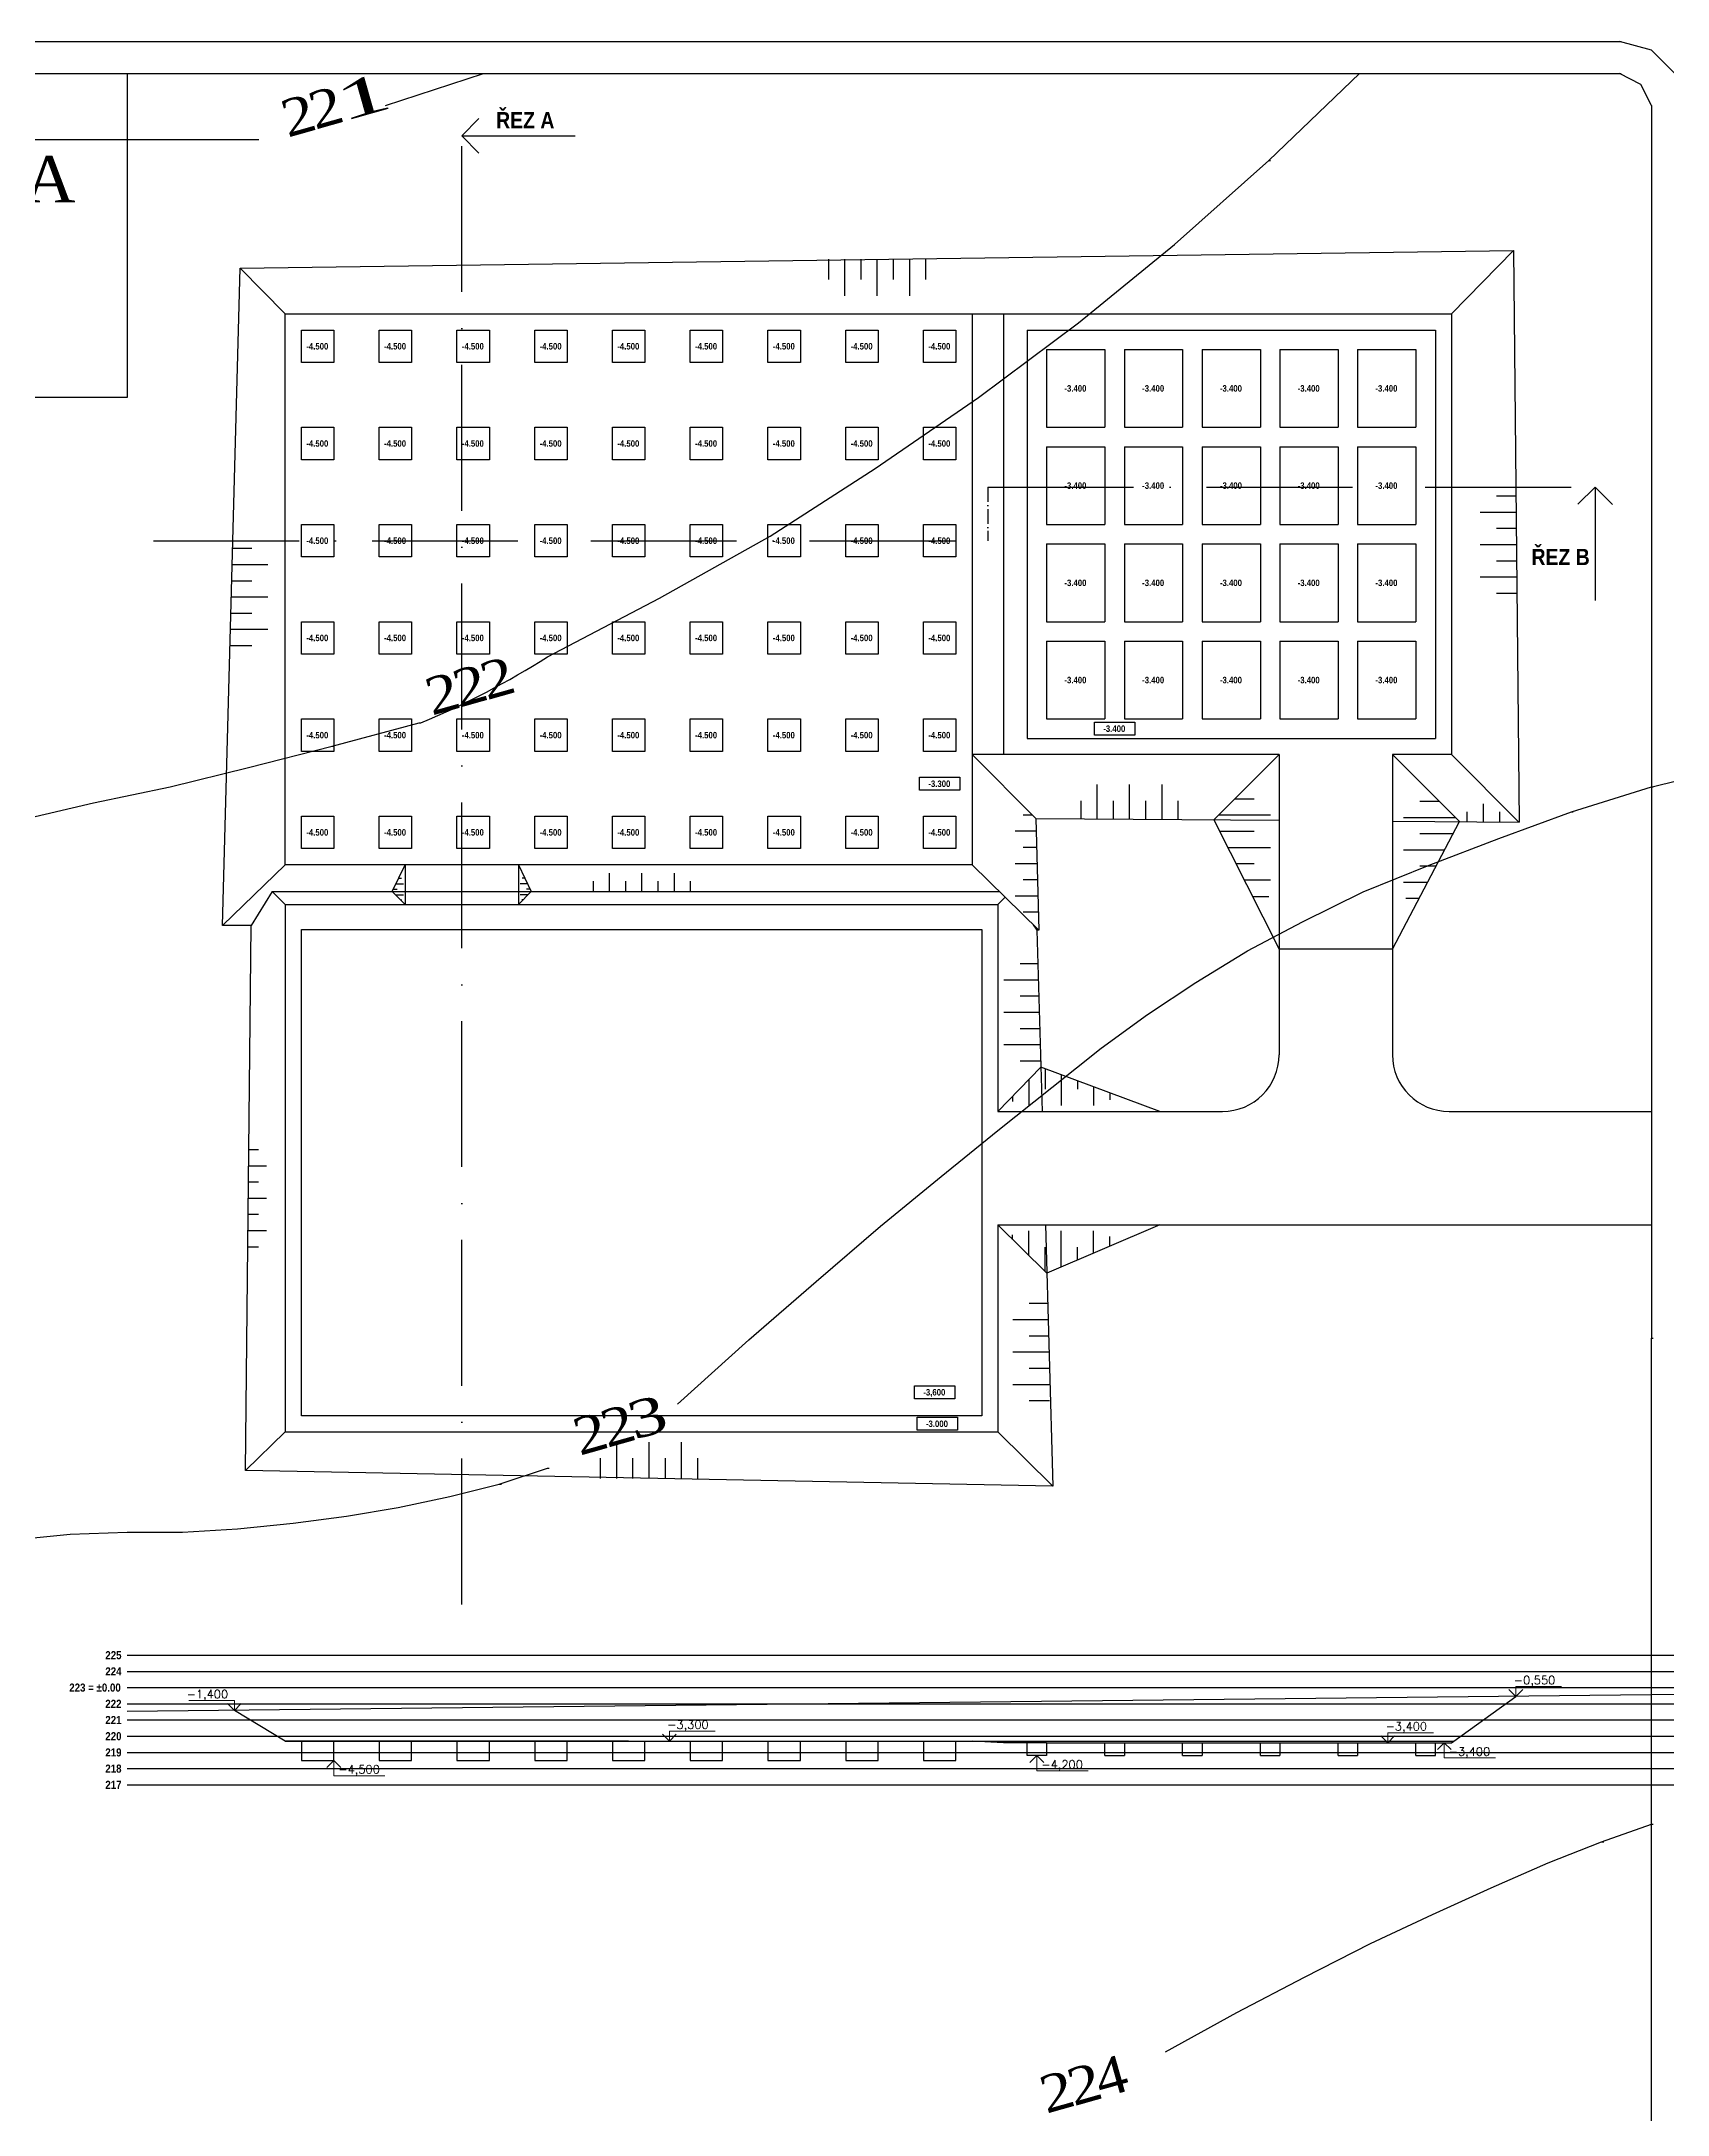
# Model space of a CAD drawing. Header units: millimetres. Extents: x -51 to 2999949, y -1641567 to 415040.
# Drawn here: x 1010620 to 1111003, y -1542016 to -1414072 of the extents above; entities that cross this region are included whole.
import ezdxf

# ---------------------------------------------------------------- set-up
doc = ezdxf.new("R2010")
doc.units = ezdxf.units.MM
doc.header["$LTSCALE"] = 75
doc.header["$MEASUREMENT"] = 0
doc.linetypes.add('ACAD_ISO10W100', pattern=[18, 12, -3, 0, -3])
doc.layers.get('0').update_dxf_attribs({"linetype": 'CONTINUOUS'})
for name, color, linetype in [('cesty', 161, 'CONTINUOUS'), ('DNO', 210, 'CONTINUOUS'), ('objekt A patky', 130, 'CONTINUOUS'), ('objekt A+B', 10, 'CONTINUOUS'), ('objekt B pasy', 140, 'CONTINUOUS'), ('objekt C', 30, 'CONTINUOUS'), ('objekt C deska', 150, 'CONTINUOUS'), ('svahování', 80, 'CONTINUOUS'), ('TEXT hloubky ŘEZ', 255, 'CONTINUOUS'), ('TEXT hlouby PPD', 255, 'CONTINUOUS'), ('TEXT hlouby SJ', 6, 'CONTINUOUS'), ('ŘEZ', 10, 'ACAD_ISO10W100'), ('ŘEZ bílá', 251, 'CONTINUOUS'), ('ŘEZ červená', 10, 'CONTINUOUS'), ('šrafy', 90, 'CONTINUOUS')]:
    doc.layers.add(name, color=color, linetype=linetype)
doc.layers.add('texty', color=255, linetype='CONTINUOUS', lineweight=15)
doc.styles.add('hloubky patek a pasu', font='ariblk.ttf', dxfattribs={"width": 0.75, "height": 400})
doc.styles.add('romans', font='romans.shx')
doc.styles.add('TIMESNEWROMAN', font='times.ttf')
doc.styles.add('ŘEZ', font='ariblk.ttf', dxfattribs={"width": 0.75, "height": 1000})
doc.styles.add('ŘEZ HLOUBKY', font='ariblk.ttf', dxfattribs={"width": 0.75, "height": 500})

# ---------------------------------------------------------------- blocks, each defined once
blk = doc.blocks.new('*U40')
at = {"layer": 'objekt A patky', "extrusion": (3.35875e-15, -3.39308e-16, -1)}
blk.add_lwpolyline([(1000, 1000), (-1000, 1000), (-1000, -1000), (1000, -1000)], close=True, dxfattribs=at)
blk = doc.blocks.new('*U41')
at = {"layer": 'objekt A patky', "color": 0, "linetype": 'ByBlock', "lineweight": -2, "transparency": 16777216}
for p in [(-38400, 30000), (-33600, 30000), (-28800, 30000), (-24000, 30000), (-19200, 30000), (-14400, 30000), (-9600, 30000), (-4800, 30000), (0, 30000), (-38400, 24000), (-33600, 24000), (-28800, 24000), (-24000, 24000), (-19200, 24000), (-14400, 24000), (-9600, 24000), (-4800, 24000), (0, 24000), (-38400, 18000), (-33600, 18000), (-28800, 18000), (-24000, 18000), (-19200, 18000), (-14400, 18000), (-9600, 18000), (-4800, 18000), (0, 18000), (-38400, 12000), (-33600, 12000), (-28800, 12000), (-24000, 12000), (-19200, 12000), (-14400, 12000), (-9600, 12000), (-4800, 12000), (0, 12000), (-38400, 6000), (-33600, 6000), (-28800, 6000), (-24000, 6000), (-19200, 6000), (-14400, 6000), (-9600, 6000), (-4800, 6000), (0, 6000), (-38400, 0), (-33600, 0), (-28800, 0), (-24000, 0), (-19200, 0), (-14400, 0), (-9600, 0), (-4800, 0), (0, 0)]:
    blk.add_blockref('*U40', p, dxfattribs=at)
blk = doc.blocks.new('*U36')
at = {"layer": 'DNO'}
for p, q in [((-1000, 600), (-1000, -600)), ((1000, -600), (1000, 600)), ((-1000, -600), (1000, -600))]:
    blk.add_line(p, q, dxfattribs=at)
blk = doc.blocks.new('*U37')
at = {"layer": 'DNO', "color": 0, "linetype": 'ByBlock', "lineweight": -2, "transparency": 16777216}
for p in [(0, 0), (4800, 0), (9600, 0), (14400, 0), (19200, 0), (24000, 0), (28800, 0), (33600, 0), (38400, 0)]:
    blk.add_blockref('*U36', p, dxfattribs=at)

msp = doc.modelspace()

# ---------------------------------------------------------------- hatches: boundary and pattern name
at = {"layer": 'šrafy'}
h = msp.add_hatch(dxfattribs=at)
h.set_pattern_fill('ANSI31', color=256, scale=1500)
h.set_pattern_definition([(45, (2149.33, -1700568.58), (-132.58252, 132.58252), [])])
h.paths.add_polyline_path([(1097805.5361, -1518965.5425), (1097669.7798, -1518965.5425), (1097669.7798, -1519065.5425)])

# ---------------------------------------------------------------- linework, layer by layer
for p, q in [((959847.5854, -1414072.3219), (1108142.3038, -1414072.3219)), ((959847.5854, -1416052.669), (1108142.3038, -1416052.669)), ((1021855.6645, -1420116.2344), (1024041.7669, -1420116.2344))]:
    msp.add_line(p, q)
for points in [[(1112000.127, -1418033.0161), (1111460.0406, -1416052.669), (1110019.7798, -1414612.4213), (1108039.4327, -1414072.3219), (1108142.3038, -1414072.3219)], [(957764.3607, -1436036.1909), (957764.3607, -1416052.669), (1015914.6166, -1416052.669), (1015914.6166, -1436036.1909), (985797.873, -1436036.1909), (985797.873, -1416052.669), (985797.873, -1436036.1909), (957764.3607, -1436036.1909), (957867.2383, -1436036.1909)], [(1031860.2843, -1418033.0161), (1037904.1968, -1416052.669), (1038007.081, -1416052.669)], [(1086384.1901, -1421427.8932), (1091990.8873, -1416052.669), (1092093.7715, -1416052.669)], [(1110019.7798, -1418033.0161), (1109351.0915, -1416721.3573), (1108039.4327, -1416052.669), (1108142.3038, -1416052.669)], [(1110019.7798, -1418033.0161), (1110019.7798, -1494109.2804), (1110122.664, -1494109.2804)], [(957764.3607, -1426031.558), (961725.0615, -1424719.8991), (965454.2892, -1423408.2403), (968977.7682, -1422430.9387), (972269.7742, -1421530.7643), (975458.909, -1420887.7938), (978416.5708, -1420450.5916), (981271.3615, -1420219.1055), (983817.5258, -1420116.2344), (1021958.5356, -1420116.2344)], [(1041864.9041, -1452059.0185), (1048783.2602, -1448432.6553), (1055598.7582, -1444600.5499), (1062079.899, -1440434.1134), (1068458.1687, -1436036.1909), (1074630.6832, -1431432.5261), (1080571.7376, -1426597.3752), (1086384.1901, -1421427.8932), (1086487.0612, -1421427.8932)], [(1028568.2784, -1457562.8315), (1033943.5025, -1456122.5838), (1034046.3736, -1456122.5838)], [(957764.3607, -1476106.1057), (964142.6304, -1473688.5433), (970057.954, -1471605.312), (975664.6577, -1469727.8359), (980834.1397, -1468081.8461), (985669.2776, -1466770.1872), (990067.2001, -1465561.3995), (994156.4898, -1464686.9428), (997885.7175, -1464146.8434), (1001512.0742, -1463581.0524), (1005369.8973, -1462835.2107), (1009536.3469, -1462063.6252), (1013831.3918, -1461060.6058), (1018563.6455, -1460083.2781), (1023398.7964, -1458874.4903), (1028568.2784, -1457562.8315), (1028671.1495, -1457562.8315)], [(1109951.4623, -1460104.6275), (1110054.8371, -1460083.2781), (1114889.9881, -1458874.4903), (1120059.47, -1457562.8315), (1120162.3411, -1457562.8315)], [(1105081.7709, -1461626.423), (1110019.7798, -1460083.2781), (1110122.664, -1460083.2781)], [(1049889.1768, -1498172.8588), (1054287.0994, -1494212.1515), (1058453.5358, -1490611.5322), (1062414.2432, -1487190.9243), (1066169.1821, -1484130.3914), (1069666.9564, -1481275.5876), (1072984.6802, -1478626.5522), (1076045.2262, -1476208.9768), (1078900.0038, -1474125.7585), (1081883.3964, -1472145.4114), (1085072.5313, -1470190.782), (1088467.4083, -1468416.1771), (1092222.3604, -1466564.4189), (1096285.9257, -1464918.429), (1100580.9772, -1463272.4129), (1105081.7709, -1461626.423), (1105184.642, -1461626.423)], [(957764.3607, -1494109.2804), (957764.3607, -1576126.6056), (958407.3312, -1577541.1421), (959847.5854, -1578209.8304), (1108039.4327, -1578209.8304), (1109351.0915, -1577541.1421), (1110019.7798, -1576126.6056), (1110019.7798, -1494109.2804), (1110122.664, -1494109.2804)], [(1009099.1251, -1506531.4756), (1012391.1376, -1506197.1315), (1015914.6166, -1506068.5426), (1019335.2179, -1506068.5426), (1022730.1081, -1505862.7873), (1026150.7029, -1505528.4432), (1029442.7089, -1505091.2149), (1032631.8437, -1504551.1285), (1035820.9786, -1503882.4271), (1038881.5245, -1503110.8677), (1039010.1134, -1503110.8677)], [(1038881.5245, -1503110.8677), (1041864.9041, -1502133.5661), (1041967.7883, -1502133.5661)], [(1106933.5292, -1525177.6209), (1110019.7798, -1524097.4351), (1110122.664, -1524097.4351)], [(1080005.9204, -1538139.9156), (1084403.843, -1535722.3401), (1088595.9972, -1533536.2377), (1092659.5756, -1531453.0064), (1096491.681, -1529678.4146), (1100118.0311, -1528032.4116), (1103641.5101, -1526489.2797), (1106933.5292, -1525177.6209), (1107062.118, -1525177.6209)]]:
    msp.add_lwpolyline(points)
msp.add_open_spline([(1034046.3736, -1456122.5838), (1036855.9695, -1454971.4811), (1039416.5218, -1453571.3347), (1041864.9041, -1452059.0185)], degree=3)
at = {"layer": 'cesty'}
for p, q in [((1087019.7798, -1458084.2804), (1082997.2698, -1462106.7905)), ((1087019.7798, -1458084.2804), (1087019.7798, -1476609.2804)), ((1094019.7798, -1458084.2804), (1094019.7798, -1476609.2804)), ((1094019.7798, -1458084.2804), (1098154.5737, -1462219.0742)), ((1094019.7798, -1458084.2804), (1094019.7798, -1470084.2804)), ((1082997.2698, -1462106.7905), (1087019.7798, -1470084.2804)), ((1087019.7798, -1462136.5888), (1087019.7798, -1474136.5888)), ((1094019.7798, -1470084.2804), (1098154.5737, -1462219.0742)), ((1032262.7267, -1466527.2273), (1033069.7798, -1464884.2804)), ((1033069.7798, -1464884.2804), (1033069.7798, -1467334.2804)), ((1040069.7798, -1464884.2804), (1040069.7798, -1467334.2804)), ((1040069.7798, -1464884.2804), (1040848.9011, -1466527.2273)), ((1033069.7798, -1467334.2804), (1032262.7267, -1466527.2273)), ((1040069.7798, -1467334.2804), (1040848.9011, -1466527.2273)), ((1094019.7798, -1470084.2804), (1087019.7798, -1470084.2804)), ((1069669.7798, -1480109.2804), (1072313.0059, -1477371.2937)), ((1079669.7798, -1480109.2804), (1072313.0059, -1477371.2937)), ((1069669.7798, -1480109.2804), (1083519.7798, -1480109.2804)), ((1069669.7798, -1480109.2804), (1079669.7798, -1480109.2804)), ((1097519.7798, -1480109.2804), (1106019.7798, -1480109.2804)), ((1097519.7798, -1480109.2804), (1110019.7798, -1480109.2804)), ((1069669.7798, -1487109.2804), (1110019.7798, -1487109.2804)), ((1069669.7798, -1487109.2804), (1072680.984, -1490092.7889)), ((1079669.7798, -1487109.2804), (1072680.984, -1490092.7889))]:
    msp.add_line(p, q, dxfattribs=at)
for centre, start, end in [((1083519.7798, -1476609.2804), 270, 0), ((1097519.7798, -1476609.2804), 180, 270)]:
    msp.add_arc(centre, 3500, start, end, dxfattribs=at)
at = {"layer": 'DNO'}
for p, q in [((1025669.7798, -1518965.5425), (1022531.0495, -1517078.7211)), ((1097805.5361, -1518965.5425), (1101640.6933, -1516214.1725)), ((1025669.7798, -1518965.5425), (1068069.7798, -1518965.5425)), ((1046869.7798, -1518965.5425), (1025669.7798, -1518965.5425)), ((1068069.7798, -1518965.5425), (1097805.5361, -1518965.5425)), ((1070019.7798, -1519065.5425), (1068069.7798, -1518965.5425)), ((1072669.7798, -1519065.5425), (1070019.7798, -1519065.5425)), ((1071469.7798, -1519865.5425), (1071469.7798, -1519065.5425)), ((1072669.7798, -1519865.5425), (1071469.7798, -1519865.5425)), ((1072669.7798, -1519065.5425), (1076269.7798, -1519065.5425)), ((1072669.7798, -1519065.5425), (1072669.7798, -1519865.5425)), ((1076269.7798, -1519065.5425), (1097669.7798, -1519065.5425)), ((1076269.7798, -1519865.5425), (1076269.7798, -1519065.5425)), ((1076269.7798, -1519865.5425), (1077469.7798, -1519865.5425)), ((1077469.7798, -1519065.5425), (1077469.7798, -1519865.5425)), ((1081069.7798, -1519865.5425), (1081069.7798, -1519065.5425)), ((1081069.7798, -1519865.5425), (1082269.7798, -1519865.5425)), ((1082269.7798, -1519065.5425), (1082269.7798, -1519865.5425)), ((1085869.7798, -1519865.5425), (1085869.7798, -1519065.5425)), ((1085869.7798, -1519865.5425), (1087069.7798, -1519865.5425)), ((1087069.7798, -1519065.5425), (1087069.7798, -1519865.5425)), ((1090669.7798, -1519865.5425), (1090669.7798, -1519065.5425)), ((1090669.7798, -1519865.5425), (1091869.7798, -1519865.5425)), ((1091869.7798, -1519065.5425), (1091869.7798, -1519865.5425)), ((1095469.7798, -1519865.5425), (1095469.7798, -1519065.5425)), ((1095469.7798, -1519865.5425), (1096669.7798, -1519865.5425)), ((1096669.7798, -1519865.5425), (1096669.7798, -1519065.5425)), ((1097669.7798, -1519065.5425), (1097805.5361, -1518965.5425))]:
    msp.add_line(p, q, dxfattribs=at)
at = {"layer": 'objekt A+B'}
for p, q in [((1022896.208, -1428073.9441), (1101498.657, -1426963.2058)), ((1097669.7798, -1430884.2804), (1101498.657, -1426963.2058)), ((1101498.657, -1426963.2058), (1101841.4152, -1462246.386)), ((1021800.0449, -1468630.3918), (1022896.208, -1428073.9441)), ((1022896.208, -1428073.9441), (1025669.7798, -1430884.2804)), ((1025669.7798, -1430884.2804), (1097669.7798, -1430884.2804)), ((1025669.7798, -1464884.2804), (1025669.7798, -1430884.2804)), ((1068069.7798, -1430884.2804), (1068069.7798, -1458084.2804)), ((1068069.7798, -1430884.2804), (1068069.7798, -1458084.2804)), ((1070019.7798, -1430884.2804), (1070019.7798, -1458084.2804)), ((1070019.7798, -1430884.2804), (1070019.7798, -1458084.2804)), ((1097669.7798, -1430884.2804), (1097669.7798, -1458084.2804)), ((1087019.7798, -1458084.2804), (1068069.7798, -1458084.2804)), ((1068069.7798, -1458084.2804), (1068069.7798, -1464884.2804)), ((1068069.7798, -1458084.2804), (1072010.904, -1462025.4045)), ((1097669.7798, -1458084.2804), (1094019.7798, -1458084.2804)), ((1097669.7798, -1458084.2804), (1101831.8143, -1462246.3149)), ((1072010.904, -1462025.4045), (1072185.7949, -1468921.7032)), ((1072010.904, -1462025.4045), (1087019.7798, -1462136.5888)), ((1094019.7798, -1462188.4441), (1101841.4152, -1462246.386)), ((1025669.7798, -1464884.2804), (1021800.0449, -1468630.3918)), ((1068069.7798, -1464884.2804), (1025669.7798, -1464884.2804)), ((1068069.7798, -1464884.2804), (1072185.7949, -1468921.7032)), ((1023562.1238, -1468640.5794), (1021800.0449, -1468630.3918)), ((1072185.7949, -1468921.7032), (1072068.576, -1468921.0255))]:
    msp.add_line(p, q, dxfattribs=at)
at = {"layer": 'objekt B pasy', "extrusion": (3.35875e-15, -3.39308e-16, -1)}
for p, q in [((1071469.7798, -1431884.2804), (1071469.7798, -1457084.2804)), ((1071469.7798, -1431884.2804), (1096669.7798, -1431884.2804)), ((1071469.7798, -1431884.2804), (1071469.7798, -1457084.2804)), ((1071469.7798, -1431884.2804), (1096669.7798, -1431884.2804)), ((1096669.7798, -1431884.2804), (1096669.7798, -1457084.2804)), ((1096669.7798, -1431884.2804), (1096669.7798, -1457084.2804)), ((1072669.7798, -1433084.2804), (1076269.7798, -1433084.2804)), ((1072669.7798, -1433084.2804), (1072669.7798, -1437884.2804)), ((1072669.7798, -1433084.2804), (1076269.7798, -1433084.2804)), ((1072669.7798, -1433084.2804), (1072669.7798, -1437884.2804)), ((1076269.7798, -1433084.2804), (1076269.7798, -1437884.2804)), ((1076269.7798, -1433084.2804), (1076269.7798, -1437884.2804)), ((1077469.7798, -1433084.2804), (1081069.7798, -1433084.2804)), ((1077469.7798, -1433084.2804), (1077469.7798, -1437884.2804)), ((1077469.7798, -1433084.2804), (1081069.7798, -1433084.2804)), ((1077469.7798, -1433084.2804), (1077469.7798, -1437884.2804)), ((1081069.7798, -1433084.2804), (1081069.7798, -1437884.2804)), ((1081069.7798, -1433084.2804), (1081069.7798, -1437884.2804)), ((1082269.7798, -1433084.2804), (1085869.7798, -1433084.2804)), ((1082269.7798, -1433084.2804), (1082269.7798, -1437884.2804)), ((1082269.7798, -1433084.2804), (1085869.7798, -1433084.2804)), ((1082269.7798, -1433084.2804), (1082269.7798, -1437884.2804)), ((1085869.7798, -1433084.2804), (1085869.7798, -1437884.2804)), ((1085869.7798, -1433084.2804), (1085869.7798, -1437884.2804)), ((1087069.7798, -1433084.2804), (1090669.7798, -1433084.2804)), ((1087069.7798, -1433084.2804), (1087069.7798, -1437884.2804)), ((1087069.7798, -1433084.2804), (1090669.7798, -1433084.2804)), ((1087069.7798, -1433084.2804), (1087069.7798, -1437884.2804)), ((1090669.7798, -1433084.2804), (1090669.7798, -1437884.2804)), ((1090669.7798, -1433084.2804), (1090669.7798, -1437884.2804)), ((1091869.7798, -1433084.2804), (1095469.7798, -1433084.2804)), ((1091869.7798, -1433084.2804), (1091869.7798, -1437884.2804)), ((1091869.7798, -1433084.2804), (1095469.7798, -1433084.2804)), ((1091869.7798, -1433084.2804), (1091869.7798, -1437884.2804)), ((1095469.7798, -1433084.2804), (1095469.7798, -1437884.2804)), ((1095469.7798, -1433084.2804), (1095469.7798, -1437884.2804)), ((1072669.7798, -1437884.2804), (1076269.7798, -1437884.2804)), ((1072669.7798, -1437884.2804), (1076269.7798, -1437884.2804)), ((1077469.7798, -1437884.2804), (1081069.7798, -1437884.2804)), ((1077469.7798, -1437884.2804), (1081069.7798, -1437884.2804)), ((1082269.7798, -1437884.2804), (1085869.7798, -1437884.2804)), ((1082269.7798, -1437884.2804), (1085869.7798, -1437884.2804)), ((1087069.7798, -1437884.2804), (1090669.7798, -1437884.2804)), ((1087069.7798, -1437884.2804), (1090669.7798, -1437884.2804)), ((1091869.7798, -1437884.2804), (1095469.7798, -1437884.2804)), ((1091869.7798, -1437884.2804), (1095469.7798, -1437884.2804)), ((1072669.7798, -1439084.2804), (1076269.7798, -1439084.2804)), ((1072669.7798, -1439084.2804), (1072669.7798, -1443884.2804)), ((1072669.7798, -1439084.2804), (1076269.7798, -1439084.2804)), ((1072669.7798, -1439084.2804), (1072669.7798, -1443884.2804)), ((1076269.7798, -1439084.2804), (1076269.7798, -1443884.2804)), ((1076269.7798, -1439084.2804), (1076269.7798, -1443884.2804)), ((1077469.7798, -1439084.2804), (1081069.7798, -1439084.2804)), ((1077469.7798, -1439084.2804), (1077469.7798, -1443884.2804)), ((1077469.7798, -1439084.2804), (1081069.7798, -1439084.2804)), ((1077469.7798, -1439084.2804), (1077469.7798, -1443884.2804)), ((1081069.7798, -1439084.2804), (1081069.7798, -1443884.2804)), ((1081069.7798, -1439084.2804), (1081069.7798, -1443884.2804)), ((1082269.7798, -1439084.2804), (1085869.7798, -1439084.2804)), ((1082269.7798, -1439084.2804), (1082269.7798, -1443884.2804)), ((1082269.7798, -1439084.2804), (1085869.7798, -1439084.2804)), ((1082269.7798, -1439084.2804), (1082269.7798, -1443884.2804)), ((1085869.7798, -1439084.2804), (1085869.7798, -1443884.2804)), ((1085869.7798, -1439084.2804), (1085869.7798, -1443884.2804)), ((1087069.7798, -1439084.2804), (1090669.7798, -1439084.2804)), ((1087069.7798, -1439084.2804), (1087069.7798, -1443884.2804)), ((1087069.7798, -1439084.2804), (1090669.7798, -1439084.2804)), ((1087069.7798, -1439084.2804), (1087069.7798, -1443884.2804)), ((1090669.7798, -1439084.2804), (1090669.7798, -1443884.2804)), ((1090669.7798, -1439084.2804), (1090669.7798, -1443884.2804)), ((1091869.7798, -1439084.2804), (1095469.7798, -1439084.2804)), ((1091869.7798, -1439084.2804), (1091869.7798, -1443884.2804)), ((1091869.7798, -1439084.2804), (1095469.7798, -1439084.2804)), ((1091869.7798, -1439084.2804), (1091869.7798, -1443884.2804)), ((1095469.7798, -1439084.2804), (1095469.7798, -1443884.2804)), ((1095469.7798, -1439084.2804), (1095469.7798, -1443884.2804)), ((1072669.7798, -1443884.2804), (1076269.7798, -1443884.2804)), ((1072669.7798, -1443884.2804), (1076269.7798, -1443884.2804)), ((1077469.7798, -1443884.2804), (1081069.7798, -1443884.2804)), ((1077469.7798, -1443884.2804), (1081069.7798, -1443884.2804)), ((1082269.7798, -1443884.2804), (1085869.7798, -1443884.2804)), ((1082269.7798, -1443884.2804), (1085869.7798, -1443884.2804)), ((1087069.7798, -1443884.2804), (1090669.7798, -1443884.2804)), ((1087069.7798, -1443884.2804), (1090669.7798, -1443884.2804)), ((1091869.7798, -1443884.2804), (1095469.7798, -1443884.2804)), ((1091869.7798, -1443884.2804), (1095469.7798, -1443884.2804)), ((1072669.7798, -1445084.2804), (1076269.7798, -1445084.2804)), ((1072669.7798, -1445084.2804), (1072669.7798, -1449884.2804)), ((1072669.7798, -1445084.2804), (1076269.7798, -1445084.2804)), ((1072669.7798, -1445084.2804), (1072669.7798, -1449884.2804)), ((1076269.7798, -1445084.2804), (1076269.7798, -1449884.2804)), ((1076269.7798, -1445084.2804), (1076269.7798, -1449884.2804)), ((1077469.7798, -1445084.2804), (1081069.7798, -1445084.2804)), ((1077469.7798, -1445084.2804), (1077469.7798, -1449884.2804)), ((1077469.7798, -1445084.2804), (1081069.7798, -1445084.2804)), ((1077469.7798, -1445084.2804), (1077469.7798, -1449884.2804)), ((1081069.7798, -1445084.2804), (1081069.7798, -1449884.2804)), ((1081069.7798, -1445084.2804), (1081069.7798, -1449884.2804)), ((1082269.7798, -1445084.2804), (1085869.7798, -1445084.2804)), ((1082269.7798, -1445084.2804), (1082269.7798, -1449884.2804)), ((1082269.7798, -1445084.2804), (1085869.7798, -1445084.2804)), ((1082269.7798, -1445084.2804), (1082269.7798, -1449884.2804)), ((1085869.7798, -1445084.2804), (1085869.7798, -1449884.2804)), ((1085869.7798, -1445084.2804), (1085869.7798, -1449884.2804)), ((1087069.7798, -1445084.2804), (1090669.7798, -1445084.2804)), ((1087069.7798, -1445084.2804), (1087069.7798, -1449884.2804)), ((1087069.7798, -1445084.2804), (1090669.7798, -1445084.2804)), ((1087069.7798, -1445084.2804), (1087069.7798, -1449884.2804)), ((1090669.7798, -1445084.2804), (1090669.7798, -1449884.2804)), ((1090669.7798, -1445084.2804), (1090669.7798, -1449884.2804)), ((1091869.7798, -1445084.2804), (1095469.7798, -1445084.2804)), ((1091869.7798, -1445084.2804), (1091869.7798, -1449884.2804)), ((1091869.7798, -1445084.2804), (1095469.7798, -1445084.2804)), ((1091869.7798, -1445084.2804), (1091869.7798, -1449884.2804)), ((1095469.7798, -1445084.2804), (1095469.7798, -1449884.2804)), ((1095469.7798, -1445084.2804), (1095469.7798, -1449884.2804)), ((1072669.7798, -1449884.2804), (1076269.7798, -1449884.2804)), ((1072669.7798, -1449884.2804), (1076269.7798, -1449884.2804)), ((1077469.7798, -1449884.2804), (1081069.7798, -1449884.2804)), ((1077469.7798, -1449884.2804), (1081069.7798, -1449884.2804)), ((1082269.7798, -1449884.2804), (1085869.7798, -1449884.2804)), ((1082269.7798, -1449884.2804), (1085869.7798, -1449884.2804)), ((1087069.7798, -1449884.2804), (1090669.7798, -1449884.2804)), ((1087069.7798, -1449884.2804), (1090669.7798, -1449884.2804)), ((1091869.7798, -1449884.2804), (1095469.7798, -1449884.2804)), ((1091869.7798, -1449884.2804), (1095469.7798, -1449884.2804)), ((1072669.7798, -1451084.2804), (1076269.7798, -1451084.2804)), ((1072669.7798, -1451084.2804), (1072669.7798, -1455884.2804)), ((1072669.7798, -1451084.2804), (1076269.7798, -1451084.2804)), ((1072669.7798, -1451084.2804), (1072669.7798, -1455884.2804)), ((1076269.7798, -1451084.2804), (1076269.7798, -1455884.2804)), ((1076269.7798, -1451084.2804), (1076269.7798, -1455884.2804)), ((1077469.7798, -1451084.2804), (1081069.7798, -1451084.2804)), ((1077469.7798, -1451084.2804), (1077469.7798, -1455884.2804)), ((1077469.7798, -1451084.2804), (1081069.7798, -1451084.2804)), ((1077469.7798, -1451084.2804), (1077469.7798, -1455884.2804)), ((1081069.7798, -1451084.2804), (1081069.7798, -1455884.2804)), ((1081069.7798, -1451084.2804), (1081069.7798, -1455884.2804)), ((1082269.7798, -1451084.2804), (1085869.7798, -1451084.2804)), ((1082269.7798, -1451084.2804), (1082269.7798, -1455884.2804)), ((1082269.7798, -1451084.2804), (1085869.7798, -1451084.2804)), ((1082269.7798, -1451084.2804), (1082269.7798, -1455884.2804)), ((1085869.7798, -1451084.2804), (1085869.7798, -1455884.2804)), ((1085869.7798, -1451084.2804), (1085869.7798, -1455884.2804)), ((1087069.7798, -1451084.2804), (1090669.7798, -1451084.2804)), ((1087069.7798, -1451084.2804), (1087069.7798, -1455884.2804)), ((1087069.7798, -1451084.2804), (1090669.7798, -1451084.2804)), ((1087069.7798, -1451084.2804), (1087069.7798, -1455884.2804)), ((1090669.7798, -1451084.2804), (1090669.7798, -1455884.2804)), ((1090669.7798, -1451084.2804), (1090669.7798, -1455884.2804)), ((1091869.7798, -1451084.2804), (1095469.7798, -1451084.2804)), ((1091869.7798, -1451084.2804), (1091869.7798, -1455884.2804)), ((1091869.7798, -1451084.2804), (1095469.7798, -1451084.2804)), ((1091869.7798, -1451084.2804), (1091869.7798, -1455884.2804)), ((1095469.7798, -1451084.2804), (1095469.7798, -1455884.2804)), ((1095469.7798, -1451084.2804), (1095469.7798, -1455884.2804)), ((1072669.7798, -1455884.2804), (1076269.7798, -1455884.2804)), ((1072669.7798, -1455884.2804), (1076269.7798, -1455884.2804)), ((1077469.7798, -1455884.2804), (1081069.7798, -1455884.2804)), ((1077469.7798, -1455884.2804), (1081069.7798, -1455884.2804)), ((1082269.7798, -1455884.2804), (1085869.7798, -1455884.2804)), ((1082269.7798, -1455884.2804), (1085869.7798, -1455884.2804)), ((1087069.7798, -1455884.2804), (1090669.7798, -1455884.2804)), ((1087069.7798, -1455884.2804), (1090669.7798, -1455884.2804)), ((1091869.7798, -1455884.2804), (1095469.7798, -1455884.2804)), ((1091869.7798, -1455884.2804), (1095469.7798, -1455884.2804)), ((1071469.7798, -1457084.2804), (1096669.7798, -1457084.2804)), ((1071469.7798, -1457084.2804), (1096669.7798, -1457084.2804))]:
    msp.add_line(p, q, dxfattribs=at)
at = {"layer": 'objekt C'}
for p, q in [((1024862.7267, -1466527.2273), (1023562.1238, -1468640.5794)), ((1025669.7798, -1467334.2804), (1024862.7267, -1466527.2273)), ((1024862.7267, -1466527.2273), (1069744.7083, -1466527.2273)), ((1025669.7798, -1467334.2804), (1025669.7798, -1499884.2804)), ((1025669.7798, -1467334.2804), (1069669.7798, -1467334.2804)), ((1069669.7798, -1467334.2804), (1070106.3972, -1466882.0101)), ((1069669.7798, -1467334.2804), (1069669.7798, -1480109.2804)), ((1023206.4049, -1502274.434), (1023562.1238, -1468640.5794)), ((1071838.6105, -1468581.148), (1072068.576, -1468921.0255)), ((1072068.576, -1468921.0255), (1072392.2041, -1480109.2804)), ((1069669.7798, -1487109.2804), (1069669.7798, -1499884.2804)), ((1072594.6839, -1487109.2804), (1073061.4127, -1503244.7187)), ((1025669.7798, -1499884.2804), (1023206.4049, -1502274.434)), ((1025669.7798, -1499884.2804), (1069669.7798, -1499884.2804)), ((1069669.7798, -1499884.2804), (1073061.4127, -1503244.7187)), ((1073061.4127, -1503244.7187), (1023206.4049, -1502274.434))]:
    msp.add_line(p, q, dxfattribs=at)
at = {"layer": 'objekt C deska', "extrusion": (1.93959e-16, -3.39308e-16, -1)}
for p, q in [((1026669.7798, -1468884.2804), (1068669.7798, -1468884.2804)), ((1026669.7798, -1498884.2804), (1026669.7798, -1468884.2804)), ((1068669.7798, -1468884.2804), (1068669.7798, -1498884.2804)), ((1068669.7798, -1498884.2804), (1026669.7798, -1498884.2804))]:
    msp.add_line(p, q, dxfattribs=at)
at = {"layer": 'svahování'}
for p, q in [((1059197.4325, -1427518.575), (1059197.4325, -1428768.575)), ((1060197.4325, -1427518.575), (1060197.4325, -1429768.575)), ((1061197.4325, -1427518.575), (1061197.4325, -1428768.575)), ((1062197.4325, -1427518.575), (1062197.4325, -1429768.575)), ((1063197.4325, -1427504.4439), (1063197.4325, -1428768.575)), ((1064197.4325, -1427490.3128), (1064197.4325, -1429768.575)), ((1065197.4325, -1427476.1817), (1065197.4325, -1428768.575)), ((1101655.7791, -1443137.1974), (1099439.3679, -1443137.1974)), ((1101646.0646, -1442137.1974), (1100439.3679, -1442137.1974)), ((1101665.4936, -1444137.1974), (1100439.3679, -1444137.1974)), ((1022429.2107, -1445352.168), (1023598.1265, -1445352.168)), ((1101675.2081, -1445137.1974), (1099439.3679, -1445137.1974)), ((1022402.1826, -1446352.168), (1024598.1265, -1446352.168)), ((1101689.3679, -1446137.1974), (1100439.3679, -1446137.1974)), ((1022375.1545, -1447352.168), (1023598.1265, -1447352.168)), ((1101689.3679, -1447137.1974), (1099439.3679, -1447137.1974)), ((1101689.3679, -1448137.1974), (1100439.3679, -1448137.1974)), ((1022348.1265, -1448352.168), (1024598.1265, -1448352.168)), ((1022348.1265, -1449352.168), (1023598.1265, -1449352.168)), ((1022294.0703, -1450352.168), (1024598.1265, -1450352.168)), ((1022267.0422, -1451352.168), (1023598.1265, -1451352.168)), ((1074794.6452, -1462046.0262), (1074794.6452, -1460936.1316)), ((1075794.6452, -1462053.4341), (1075794.6452, -1459936.1316)), ((1076794.6452, -1462060.842), (1076794.6452, -1460936.1316)), ((1077794.6452, -1462068.2499), (1077794.6452, -1459936.1316)), ((1078794.6452, -1462075.6578), (1078794.6452, -1460936.1316)), ((1079794.6452, -1462083.0657), (1079794.6452, -1459936.1316)), ((1080794.6452, -1462090.4736), (1080794.6452, -1460936.1316)), ((1084295.0067, -1460809.0535), (1085490.6182, -1460809.0535)), ((1096912.8801, -1460977.3807), (1095704.024, -1460977.3807)), ((1071801.9215, -1461816.422), (1071225.2647, -1461816.422)), ((1083295.0067, -1461809.0535), (1086490.6182, -1461809.0535)), ((1097912.8801, -1461977.3807), (1094704.024, -1461977.3807)), ((1098640.6933, -1462222.6754), (1098640.6933, -1461623.3894)), ((1099640.6933, -1462230.0833), (1099640.6933, -1461123.3894)), ((1100640.6933, -1462237.4912), (1100640.6933, -1461623.3894)), ((1072030.9643, -1462816.422), (1070725.2647, -1462816.422)), ((1083351.3736, -1462809.0535), (1085490.6182, -1462809.0535)), ((1097755.9267, -1462977.3807), (1095704.024, -1462977.3807)), ((1072081.6845, -1464816.422), (1070725.2647, -1464816.422)), ((1072056.3244, -1463816.422), (1071225.2647, -1463816.422)), ((1083855.6062, -1463809.0535), (1086490.6182, -1463809.0535)), ((1084359.8387, -1464809.0535), (1085490.6182, -1464809.0535)), ((1097230.2197, -1463977.3807), (1094704.024, -1463977.3807)), ((1032494.2318, -1466055.9441), (1032974.3306, -1466055.9441)), ((1032666.2533, -1465705.7538), (1032840.027, -1465705.7538)), ((1040625.4084, -1466055.9441), (1040165.2291, -1466055.9441)), ((1040459.3405, -1465705.7538), (1040299.5327, -1465705.7538)), ((1044692.883, -1466530.7176), (1044692.883, -1465905.7176)), ((1045692.883, -1466530.7176), (1045692.883, -1465405.7176)), ((1046692.883, -1466530.7176), (1046692.883, -1465905.7176)), ((1047692.883, -1466530.7176), (1047692.883, -1465405.7176)), ((1048692.883, -1466530.7176), (1048692.883, -1465905.7176)), ((1049692.883, -1466530.7176), (1049692.883, -1465405.7176)), ((1050692.883, -1466530.7176), (1050692.883, -1465905.7176)), ((1072107.0447, -1465816.422), (1071225.2647, -1465816.422)), ((1084864.0713, -1465809.0535), (1086490.6182, -1465809.0535)), ((1096178.8057, -1465977.3807), (1094704.024, -1465977.3807)), ((1096704.5127, -1464977.3807), (1095704.024, -1464977.3807)), ((1032325.8146, -1466398.797), (1032577.1723, -1466398.797)), ((1032483.8852, -1466748.3857), (1032961.921, -1466748.3857)), ((1032781.0239, -1467045.5244), (1032857.9501, -1467045.5244)), ((1040635.3969, -1466748.3857), (1040177.6387, -1466748.3857)), ((1040348.542, -1467045.5244), (1040281.6096, -1467045.5244)), ((1040787.9967, -1466398.797), (1040562.3874, -1466398.797)), ((1072132.4048, -1466816.422), (1070725.2647, -1466816.422)), ((1086388.8586, -1466865.4681), (1085396.7499, -1466865.4681)), ((1095662.8272, -1466958.8752), (1094841.1398, -1466958.8752)), ((1072157.7649, -1467816.422), (1071225.2647, -1467816.422)), ((1072128.8189, -1471003.7022), (1071038.812, -1471003.7022)), ((1072157.7446, -1472003.7022), (1070038.812, -1472003.7022)), ((1072186.6703, -1473003.7022), (1071038.812, -1473003.7022)), ((1072215.596, -1474003.7022), (1070038.812, -1474003.7022)), ((1072244.5217, -1475003.7022), (1071038.812, -1475003.7022)), ((1072273.4474, -1476003.7022), (1070038.812, -1476003.7022)), ((1072288.812, -1477003.7022), (1071038.812, -1477003.7022)), ((1072574.9784, -1477468.7925), (1072574.9784, -1478740.0009)), ((1071574.9784, -1478135.7798), (1071574.9784, -1479740.0009)), ((1073574.9784, -1477840.9647), (1073574.9784, -1479740.0009)), ((1074574.9784, -1478213.1369), (1074574.9784, -1478740.0009)), ((1075574.9784, -1478585.3091), (1075574.9784, -1479740.0009)), ((1076574.9784, -1478957.4813), (1076574.9784, -1479386.1976)), ((1070574.9784, -1479171.6301), (1070574.9784, -1479504.3699)), ((1023415.993, -1482457.5067), (1024009.2644, -1482457.5067)), ((1023384.2644, -1483457.5067), (1024509.2644, -1483457.5067)), ((1023384.2644, -1484457.5067), (1024009.2644, -1484457.5067)), ((1023384.2644, -1485457.5067), (1024509.2644, -1485457.5067)), ((1023384.2644, -1486457.5067), (1024009.2644, -1486457.5067)), ((1023384.2644, -1487457.5067), (1024509.2644, -1487457.5067)), ((1070574.9784, -1488006.1533), (1070574.9784, -1487714.1909)), ((1071574.9784, -1488996.9558), (1071574.9784, -1487478.5598)), ((1073574.9784, -1489711.1438), (1073574.9784, -1487478.5598)), ((1075574.9784, -1488857.3462), (1075574.9784, -1487478.5598)), ((1076574.9784, -1488430.4474), (1076574.9784, -1487832.3632)), ((1023384.2644, -1488457.5067), (1024009.2644, -1488457.5067)), ((1072574.9784, -1489987.7583), (1072574.9784, -1488478.5598)), ((1074574.9784, -1489284.245), (1074574.9784, -1488478.5598)), ((1072764.2521, -1492971.4785), (1070591.5468, -1492971.4785)), ((1072735.3264, -1491971.4785), (1071591.5468, -1491971.4785)), ((1072793.1778, -1493971.4785), (1071591.5468, -1493971.4785)), ((1072841.5468, -1494971.4785), (1070591.5468, -1494971.4785)), ((1072841.5468, -1495971.4785), (1071591.5468, -1495971.4785)), ((1072841.5468, -1496971.4785), (1070591.5468, -1496971.4785)), ((1072841.5468, -1497971.4785), (1071591.5468, -1497971.4785)), ((1046133.9088, -1502759.5763), (1046133.9088, -1500509.5763)), ((1048133.9088, -1502759.5763), (1048133.9088, -1500509.5763)), ((1050133.9088, -1502759.5763), (1050133.9088, -1500509.5763)), ((1045133.9088, -1502759.5763), (1045133.9088, -1501509.5763)), ((1047133.9088, -1502759.5763), (1047133.9088, -1501509.5763)), ((1049133.9088, -1502759.5763), (1049133.9088, -1501509.5763)), ((1051133.9088, -1502759.5763), (1051133.9088, -1501509.5763))]:
    msp.add_line(p, q, dxfattribs=at)
at = {"layer": 'TEXT hlouby SJ', "elevation": 0}
msp.add_lwpolyline([(1075619.7798, -1456084.2804), (1078119.7798, -1456084.2804), (1078119.7798, -1456884.2804), (1075619.7798, -1456884.2804)], close=True, dxfattribs=at)
at = {"layer": 'TEXT hlouby SJ'}
for points in [[(1064819.7798, -1459484.2804), (1067319.7798, -1459484.2804), (1067319.7798, -1460284.2804), (1064819.7798, -1460284.2804)], [(1064510.0419, -1497039.4339), (1067010.0419, -1497039.4339), (1067010.0419, -1497839.4339), (1064510.0419, -1497839.4339)], [(1064669.7798, -1498984.2804), (1067169.7798, -1498984.2804), (1067169.7798, -1499784.2804), (1064669.7798, -1499784.2804)]]:
    msp.add_lwpolyline(points, close=True, dxfattribs=at)
at = {"layer": 'texty', "linetype": 'ByBlock', "lineweight": 20, "ltscale": 5}
for p, q in [((1101640.6933, -1516214.1725), (1101214.4014, -1515787.8806)), ((1101640.6933, -1516214.1725), (1101640.6933, -1515601.5887)), ((1104460.6933, -1515601.5887), (1101640.6933, -1515601.5887)), ((1101640.6933, -1516214.1725), (1102066.9852, -1515787.8806)), ((1019711.0495, -1516466.1373), (1022531.0495, -1516466.1373)), ((1022531.0495, -1517078.7211), (1022104.7576, -1516652.4292)), ((1022531.0495, -1517078.7211), (1022531.0495, -1516466.1373)), ((1022531.0495, -1517078.7211), (1022957.3414, -1516652.4292)), ((1049380.9141, -1518965.5425), (1048954.6222, -1518539.2506)), ((1049380.9141, -1518965.5425), (1049380.9141, -1518352.9587)), ((1052200.9141, -1518352.9587), (1049380.9141, -1518352.9587)), ((1049380.9141, -1518965.5425), (1049807.206, -1518539.2506)), ((1093727.4544, -1519065.5425), (1093301.1625, -1518639.2506)), ((1093727.4544, -1519065.5425), (1093727.4544, -1518452.9587)), ((1096547.4544, -1518452.9587), (1093727.4544, -1518452.9587)), ((1093727.4544, -1519065.5425), (1094153.7463, -1518639.2506)), ((1072069.7798, -1519865.5425), (1071643.4879, -1520291.8344)), ((1072069.7798, -1519865.5425), (1072496.0717, -1520291.8344)), ((1072069.7798, -1519865.5425), (1072069.7798, -1520807.3749)), ((1097217.8113, -1519065.5425), (1096791.5194, -1519491.8344)), ((1097217.8113, -1519065.5425), (1097644.1033, -1519491.8344)), ((1097217.8113, -1519065.5425), (1097217.8113, -1520007.3749)), ((1028669.7798, -1520165.5425), (1028243.4879, -1520591.8344)), ((1028669.7798, -1520165.5425), (1029096.0717, -1520591.8344)), ((1028669.7798, -1520165.5425), (1028669.7798, -1521107.3749)), ((1031826.4037, -1521107.3749), (1028669.7798, -1521107.3749)), ((1075226.4037, -1520807.3749), (1072069.7798, -1520807.3749)), ((1100374.4352, -1520007.3749), (1097217.8113, -1520007.3749))]:
    msp.add_line(p, q, dxfattribs=at)
at = {"layer": 'ŘEZ', "linetype": 'Continuous'}
for p, q in [((1036569.7798, -1419888.9779), (1037630.44, -1418828.3177)), ((1036569.7798, -1419888.9779), (1043569.7798, -1419888.9779)), ((1036569.7798, -1419888.9779), (1037622.7388, -1420957.2837)), ((1106540.6933, -1441584.2804), (1105472.3874, -1442637.2393)), ((1106540.6933, -1441584.2804), (1106540.6933, -1448584.2804)), ((1106540.6933, -1441584.2804), (1107601.3535, -1442644.9405))]:
    msp.add_line(p, q, dxfattribs=at)
at = {"layer": 'ŘEZ', "ltscale": 10}
for p, q in [((1036569.7798, -1510534.5137), (1036569.7798, -1419888.9779)), ((1069044.7798, -1441584.2804), (1106540.6933, -1441584.2804)), ((1017531.0495, -1444884.2804), (1069044.7798, -1444884.2804))]:
    msp.add_line(p, q, dxfattribs=at)
at = {"layer": 'ŘEZ'}
msp.add_line((1069044.7798, -1441584.2804), (1069044.7798, -1444884.2804), dxfattribs=at)
at = {"layer": 'ŘEZ bílá'}
for p, q in [((1015914.6166, -1513665.5425), (1139948.9938, -1513665.5425)), ((1015914.6166, -1514665.5425), (1139948.9938, -1514665.5425)), ((1015914.6166, -1515665.5425), (1139948.9938, -1515665.5425)), ((1015914.6166, -1516665.5425), (1139948.9938, -1516665.5425)), ((1015914.6166, -1517665.5425), (1139948.9938, -1517665.5425)), ((1015914.6166, -1518665.5425), (1139948.9938, -1518665.5425)), ((1015914.6166, -1519665.5425), (1139948.9938, -1519665.5425)), ((1015914.6166, -1520665.5425), (1139948.9938, -1520665.5425)), ((1015914.6166, -1521665.5425), (1139948.9938, -1521665.5425))]:
    msp.add_line(p, q, dxfattribs=at)
at = {"layer": 'ŘEZ červená'}
msp.add_line((1139948.9938, -1515793.8967), (1015914.6166, -1517151.1202), dxfattribs=at)

# ---------------------------------------------------------------- block references
at = {"layer": 'DNO'}
msp.add_blockref('*U37', (1027669.7798, -1519565.5425), dxfattribs=at)
at = {"layer": 'objekt A patky'}
msp.add_blockref('*U41', (1066069.7798, -1462884.2804), dxfattribs=at)

# ---------------------------------------------------------------- texts
at = {"char_height": 2289.83564, "attachment_point": 7, "rotation": 15.800195223, "style": 'TIMESNEWROMAN'}
for s, insert, width in [('\\W1.95;1', (1029185.4395, -1419035.7477), 3945.505769), ('\\W1.16;2', (1025816.3587, -1420013.2325), 3047.345227), ('\\W1.16;2', (1027513.7188, -1419524.5424), 3047.345227), ('\\W1.16;2', (1038109.4419, -1454733.2484), 3047.345227), ('\\W1.16;2', (1034714.7218, -1455684.7799), 3047.345227), ('\\W1.16;2', (1036412.0426, -1455196.0637), 3047.345227), ('\\W1.35;3', (1047213.7695, -1500409.4941), 3263.015794), ('\\W1.16;2', (1043844.6103, -1501361.0911), 3047.345227), ('\\W1.16;2', (1045541.9703, -1500872.401), 3047.345227), ('\\W1.16;2', (1074346.7804, -1541508.3031), 3047.345227), ('\\W1.13;4', (1076018.5534, -1541019.5214), 3009.2889), ('\\W1.16;2', (1072649.3811, -1541971.066), 3047.345227)]:
    msp.add_mtext(s, dxfattribs=dict(at, insert=insert, width=width))
at = {"insert": (965788.6333, -1424076.7978), "char_height": 2863.160702, "width": 47179.177469, "attachment_point": 7, "style": 'TIMESNEWROMAN'}
msp.add_mtext('\\W1.02;STÁVAJÍCÍ\\~ZÁSTAVBA', dxfattribs=at)
at = {"layer": 'TEXT hloubky ŘEZ', "char_height": 500, "attachment_point": 1, "style": 'ŘEZ HLOUBKY'}
for s, width, heights, insert in [('225', 1674.686176, [0], (1014562.687, -1513415.5425)), ('224', 1674.686176, [0], (1014562.687, -1514415.5425)), ('223 = ±0.00', 3549.990573, [1316.3218], (1012337.5089, -1515415.5425)), ('222', 1674.686176, [0], (1014562.687, -1516415.5425)), ('221', 1674.686176, [0], (1014562.687, -1517415.5425)), ('220', 1674.686176, [0], (1014562.687, -1518415.5425)), ('219', 1674.686176, [0], (1014562.687, -1519415.5425)), ('218', 1674.686176, [0], (1014562.687, -1520415.5425)), ('217', 1674.686176, [0], (1014562.687, -1521415.5425))]:
    msp.add_mtext_dynamic_manual_height_columns(s, width=width, gutter_width=2500, heights=heights, dxfattribs=dict(at, insert=insert))
at = {"layer": 'TEXT hlouby PPD', "char_height": 400, "attachment_point": 1, "style": 'hloubky patek a pasu'}
for s, insert in [('-4.500', (1026969.7798, -1432684.2804)), ('-4.500', (1031769.7798, -1432684.2804)), ('-4.500', (1036569.7798, -1432684.2804)), ('-4.500', (1041369.7798, -1432684.2804)), ('-4.500', (1046169.7798, -1432684.2804)), ('-4.500', (1050969.7798, -1432684.2804)), ('-4.500', (1055769.7798, -1432684.2804)), ('-4.500', (1060569.7798, -1432684.2804)), ('-4.500', (1065369.7798, -1432684.2804)), ('-3.400', (1073769.7798, -1435284.2804)), ('-3.400', (1078569.7798, -1435284.2804)), ('-3.400', (1083369.7798, -1435284.2804)), ('-3.400', (1088169.7798, -1435284.2804)), ('-3.400', (1092969.7798, -1435284.2804)), ('-4.500', (1026969.7798, -1438684.2804)), ('-4.500', (1031769.7798, -1438684.2804)), ('-4.500', (1036569.7798, -1438684.2804)), ('-4.500', (1041369.7798, -1438684.2804)), ('-4.500', (1046169.7798, -1438684.2804)), ('-4.500', (1050969.7798, -1438684.2804)), ('-4.500', (1055769.7798, -1438684.2804)), ('-4.500', (1060569.7798, -1438684.2804)), ('-4.500', (1065369.7798, -1438684.2804)), ('-3.400', (1073769.7798, -1441284.2804)), ('-3.400', (1078569.7798, -1441284.2804)), ('-3.400', (1083369.7798, -1441284.2804)), ('-3.400', (1088169.7798, -1441284.2804)), ('-3.400', (1092969.7798, -1441284.2804)), ('-4.500', (1026969.7798, -1444684.2804)), ('-4.500', (1031769.7798, -1444684.2804)), ('-4.500', (1036569.7798, -1444684.2804)), ('-4.500', (1041369.7798, -1444684.2804)), ('-4.500', (1046169.7798, -1444684.2804)), ('-4.500', (1050969.7798, -1444684.2804)), ('-4.500', (1055769.7798, -1444684.2804)), ('-4.500', (1060569.7798, -1444684.2804)), ('-4.500', (1065369.7798, -1444684.2804)), ('-3.400', (1073769.7798, -1447284.2804)), ('-3.400', (1078569.7798, -1447284.2804)), ('-3.400', (1083369.7798, -1447284.2804)), ('-3.400', (1088169.7798, -1447284.2804)), ('-3.400', (1092969.7798, -1447284.2804)), ('-4.500', (1026969.7798, -1450684.2804)), ('-4.500', (1031769.7798, -1450684.2804)), ('-4.500', (1036569.7798, -1450684.2804)), ('-4.500', (1041369.7798, -1450684.2804)), ('-4.500', (1046169.7798, -1450684.2804)), ('-4.500', (1050969.7798, -1450684.2804)), ('-4.500', (1055769.7798, -1450684.2804)), ('-4.500', (1060569.7798, -1450684.2804)), ('-4.500', (1065369.7798, -1450684.2804)), ('-3.400', (1073769.7798, -1453284.2804)), ('-3.400', (1078569.7798, -1453284.2804)), ('-3.400', (1083369.7798, -1453284.2804)), ('-3.400', (1088169.7798, -1453284.2804)), ('-3.400', (1092969.7798, -1453284.2804)), ('-4.500', (1026969.7798, -1456684.2804)), ('-4.500', (1031769.7798, -1456684.2804)), ('-4.500', (1036569.7798, -1456684.2804)), ('-4.500', (1041369.7798, -1456684.2804)), ('-4.500', (1046169.7798, -1456684.2804)), ('-4.500', (1050969.7798, -1456684.2804)), ('-4.500', (1055769.7798, -1456684.2804)), ('-4.500', (1060569.7798, -1456684.2804)), ('-4.500', (1065369.7798, -1456684.2804)), ('-4.500', (1026969.7798, -1462684.2804)), ('-4.500', (1031769.7798, -1462684.2804)), ('-4.500', (1036569.7798, -1462684.2804)), ('-4.500', (1041369.7798, -1462684.2804)), ('-4.500', (1046169.7798, -1462684.2804)), ('-4.500', (1050969.7798, -1462684.2804)), ('-4.500', (1055769.7798, -1462684.2804)), ('-4.500', (1060569.7798, -1462684.2804)), ('-4.500', (1065369.7798, -1462684.2804))]:
    msp.add_mtext_dynamic_manual_height_columns(s, width=1520.658085, gutter_width=2000, heights=[0], dxfattribs=dict(at, insert=insert))
at = {"layer": 'TEXT hlouby SJ', "char_height": 400, "attachment_point": 1, "style": 'hloubky patek a pasu'}
for s, insert in [('-3.400', (1076169.7798, -1456284.2804)), ('-3.300', (1065369.7798, -1459684.2804)), ('-3,600', (1065060.0419, -1497239.4339)), ('-3.000', (1065219.7798, -1499184.2804))]:
    msp.add_mtext_dynamic_manual_height_columns(s, width=1520.658085, gutter_width=2000, heights=[0], dxfattribs=dict(at, insert=insert))
at = {"layer": 'texty', "ltscale": 20, "extrusion": (1.93959e-16, -3.39308e-16, -1), "style": 'romans', "text_generation_flag": 2}
for s, p in [('-1,400', (-1019581.0794, -1516327.3049)), ('-0,550', (-1101510.7232, -1515462.7563)), ('-3,300', (-1049250.9441, -1518214.1263)), ('-3,400', (-1093597.4843, -1518314.1263)), ('-3,400', (-1097494.4352, -1519868.5425)), ('-4,500', (-1028946.4037, -1520968.5425)), ('-4,200', (-1072346.4037, -1520668.5425))]:
    msp.add_text(s, height=514.89696, dxfattribs=at).set_placement(p)
at = {"layer": 'ŘEZ', "char_height": 1000, "attachment_point": 1, "style": 'ŘEZ'}
for s, insert in [('ŘEZ A', (1038688.2154, -1418429.3038)), ('ŘEZ B', (1102603.032, -1445387.949))]:
    msp.add_mtext_dynamic_manual_height_columns(s, width=8587.751714, gutter_width=5000, heights=[0], dxfattribs=dict(at, insert=insert))

doc.saveas('drawing.dxf')
